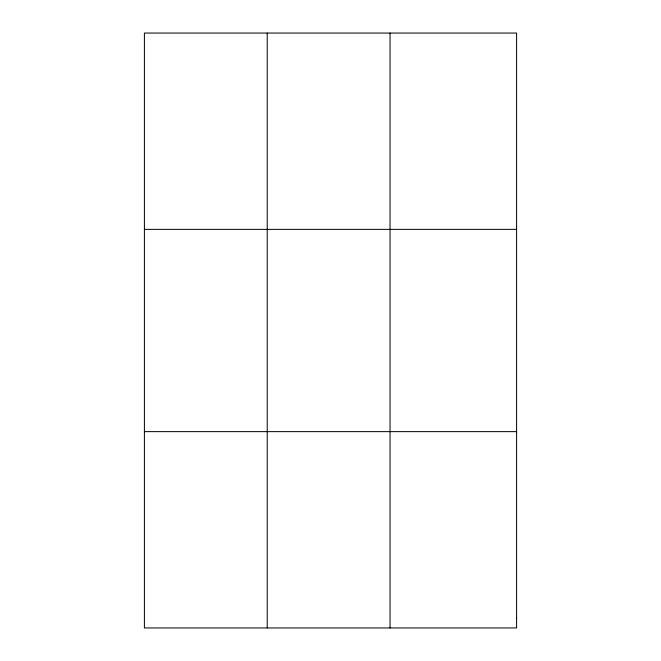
<?xml version="1.0" encoding="UTF-8"?>
<svg xmlns="http://www.w3.org/2000/svg" width="661" height="661" viewBox="0 0 661 661"><rect width="100%" height="100%" fill="white"/><g stroke="black" fill="none" stroke-linecap="round" stroke-linejoin="round"><path stroke-width="0.99" d="M267.226 627.95L267.226 33.05M390.048 627.95L390.048 33.05M144.404 229.367L516.596 229.367M144.404 431.633L516.596 431.633M516.596 618.134L516.596 627.95L144.404 627.95L144.404 33.05L516.596 33.05L516.596 618.134"/></g></svg>
